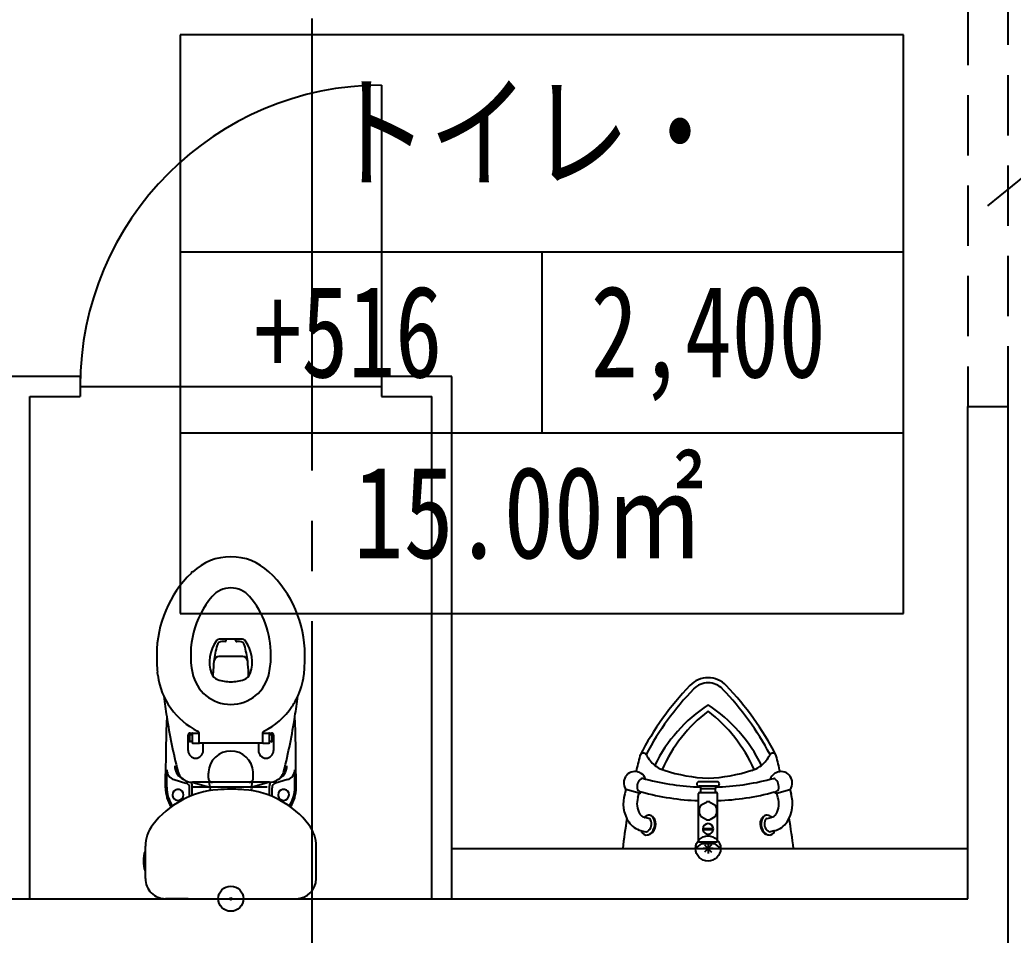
# Model space of a CAD drawing. Units: millimetres at full size, sheet at 1:100. Extents: x -40222 to 41440, y -29146 to 30741.
# Drawn here: x -26873 to -24896, y 15445 to 17267 of the extents above; entities that cross this region are included whole.
import ezdxf
from ezdxf.enums import TextEntityAlignment as Align

# ---------------------------------------------------------------- set-up
doc = ezdxf.new("R2010")
doc.units = ezdxf.units.MM
doc.header["$LTSCALE"] = 100
doc.header["$PDMODE"] = 32
doc.header["$PDSIZE"] = 50
doc.linetypes.add('CHAIN2', pattern=[12, 9, -1, 1, -1])
doc.linetypes.add('DASHED1', pattern=[1.8, 1.2, -0.6])
for name, color, linetype in [('1-3', 7, 'Continuous'), ('1-5', 7, 'Continuous'), ('1-9', 7, 'Continuous'), ('1-A', 4, 'Continuous'), ('1-E', 4, 'Continuous')]:
    doc.layers.add(name, color=color, linetype=linetype)
doc.styles.add('ＭＳ ゴシック', font='')
doc.styles.get('ＭＳ ゴシック').set_extended_font_data('MS Gothic')

msp = doc.modelspace()

# ---------------------------------------------------------------- linework, layer by layer
at = {"layer": '1-3', "linetype": 'DASHED1'}
for p, q in [((-24985.8, 17297.3), (-24985.8, 16497.3)), ((-24905.8, 16497.3), (-24905.8, 17297.3))]:
    msp.add_line(p, q, dxfattribs=at)
at = {"layer": '1-3'}
for p, q in [((-24985.8, 15517.3), (-24985.8, 16497.3)), ((-24985.8, 16497.3), (-24905.8, 16497.3)), ((-24905.8, 14507.3), (-24905.8, 16497.3)), ((-30383.4, 15517.3), (-24985.8, 15517.3))]:
    msp.add_line(p, q, dxfattribs=at)
at = {"layer": '1-5', "color": 4}
for p, q in [((-26153.4, 17137.3), (-26153.4, 16537.3)), ((-26753.4, 16557.3), (-26993.4, 16557.3)), ((-26753.4, 16557.3), (-26753.4, 16517.3)), ((-26153.4, 16557.3), (-26153.4, 16517.3)), ((-26013.4, 16557.3), (-26153.4, 16557.3)), ((-26013.4, 15517.3), (-26013.4, 16557.3)), ((-26753.4, 16537.3), (-26153.4, 16537.3)), ((-26853.4, 15517.3), (-26853.4, 16517.3)), ((-26853.4, 16517.3), (-26753.4, 16517.3)), ((-26153.4, 16517.3), (-26053.4, 16517.3)), ((-26053.4, 15517.3), (-26053.4, 16517.3))]:
    msp.add_line(p, q, dxfattribs=at)
at = {"layer": '1-5'}
for p, q in [((-26462.4, 16034.3), (-26474.5, 16034.3)), ((-26465.4, 16029.3), (-26471, 16029.3)), ((-26462.4, 16032.3), (-26462.4, 16034.3)), ((-26453.4, 16034.3), (-26462.4, 16034.3)), ((-26453, 16034.3), (-26453.4, 16034.3)), ((-26444.4, 16034.3), (-26453, 16034.3)), ((-26432.3, 16034.3), (-26444.4, 16034.3)), ((-26444.4, 16032.3), (-26444.4, 16034.3)), ((-26435.8, 16029.3), (-26441.4, 16029.3)), ((-26453.4, 15999.3), (-26477.1, 15999.3)), ((-26429.7, 15999.3), (-26453.4, 15999.3)), ((-26599, 15962.2), (-26599.7, 15968.4)), ((-26488.4, 15959.7), (-26488.4, 15966.8)), ((-26418.4, 15959.7), (-26418.4, 15966.8)), ((-26538.4, 15837.2), (-26538.4, 15843.2)), ((-26535.4, 15844), (-26535.4, 15837.2)), ((-26534.4, 15844.5), (-26534.9, 15844.5)), ((-26534.4, 15847.2), (-26529.4, 15847.2)), ((-26534.4, 15843.7), (-26534.4, 15844.5)), ((-26530.4, 15843.7), (-26534.4, 15843.7)), ((-26530.4, 15846.2), (-26530.4, 15843.7)), ((-26530.4, 15843.7), (-26530.4, 15837.2)), ((-26529.4, 15847.2), (-26523.4, 15847.2)), ((-26523.4, 15847.2), (-26517.4, 15847.2)), ((-26516.4, 15846), (-26516.4, 15846.4)), ((-26516.4, 15837.2), (-26516.4, 15846)), ((-26390.4, 15846.4), (-26390.4, 15846)), ((-26390.4, 15846), (-26390.4, 15837.2)), ((-26389.4, 15847.2), (-26383.4, 15847.2)), ((-26383.4, 15847.2), (-26377.4, 15847.2)), ((-26377.4, 15847.2), (-26372.4, 15847.2)), ((-26376.4, 15843.7), (-26376.4, 15846.2)), ((-26372.4, 15843.7), (-26376.4, 15843.7)), ((-26371.9, 15844.5), (-26372.4, 15844.5)), ((-26372.4, 15844.5), (-26372.4, 15843.7)), ((-26371.4, 15837.2), (-26371.4, 15844)), ((-26368.4, 15843.2), (-26368.4, 15837.2)), ((-26538.4, 15812.2), (-26538.4, 15837.2)), ((-26535.4, 15837.2), (-26535.4, 15830.5)), ((-26534.9, 15830), (-26534.4, 15830)), ((-26530.4, 15830.7), (-26534.4, 15830.7)), ((-26534.4, 15830), (-26534.4, 15830.7)), ((-26530.4, 15837.2), (-26530.4, 15830.7)), ((-26530.4, 15830.7), (-26530.4, 15828.2)), ((-26529.4, 15827.2), (-26523.4, 15827.2)), ((-26523.4, 15827.2), (-26517.4, 15827.2)), ((-26516.4, 15828.2), (-26516.4, 15837.2)), ((-26508.4, 15827.2), (-26515.4, 15827.2)), ((-26508.4, 15812.2), (-26508.4, 15827.2)), ((-26453.4, 15827.2), (-26508.4, 15827.2)), ((-26398.4, 15827.2), (-26453.4, 15827.2)), ((-26391.4, 15827.2), (-26398.4, 15827.2)), ((-26398.4, 15827.2), (-26398.4, 15812.2)), ((-26390.4, 15837.2), (-26390.4, 15828.2)), ((-26389.4, 15827.2), (-26383.4, 15827.2)), ((-26383.4, 15827.2), (-26377.4, 15827.2)), ((-26376.4, 15828.2), (-26376.4, 15830.7)), ((-26372.4, 15830.7), (-26376.4, 15830.7)), ((-26372.4, 15830.7), (-26372.4, 15830)), ((-26372.4, 15830), (-26371.9, 15830)), ((-26371.4, 15830.5), (-26371.4, 15837.2)), ((-26368.4, 15837.2), (-26368.4, 15812.2)), ((-26583.4, 15738.3), (-26583.4, 15765.8)), ((-26580.8, 15773.7), (-26580.8, 15765.8)), ((-26580.8, 15739.4), (-26580.8, 15765.8)), ((-26408.7, 15767), (-26408.7, 15767.5)), ((-26408.7, 15765.8), (-26408.7, 15767)), ((-26326, 15765.8), (-26326, 15773.7)), ((-26326, 15739.4), (-26326, 15765.8)), ((-26323.4, 15738.3), (-26323.4, 15765.8)), ((-26566.3, 15754.4), (-26542.7, 15747.7)), ((-26530.4, 15722.9), (-26530.4, 15741.8)), ((-26506.5, 15749.2), (-26524.4, 15749.2)), ((-26507.3, 15742.8), (-26505.8, 15742.3)), ((-26505, 15749.2), (-26506.5, 15749.2)), ((-26505.8, 15742.3), (-26505.3, 15742.2)), ((-26505.3, 15742.2), (-26497.1, 15739.9)), ((-26504.4, 15749.2), (-26505, 15749.2)), ((-26502.4, 15749.2), (-26504.4, 15749.2)), ((-26495.7, 15749.2), (-26502.4, 15749.2)), ((-26492.1, 15749.5), (-26495.7, 15749.2)), ((-26495, 15739.2), (-26495.7, 15749.2)), ((-26491.1, 15749.3), (-26492.1, 15749.5)), ((-26490.1, 15749.2), (-26491.1, 15749.3)), ((-26485.9, 15749.2), (-26490.1, 15749.2)), ((-26480.1, 15749.2), (-26480.6, 15749.2)), ((-26428.9, 15749.2), (-26453.4, 15749.2)), ((-26427.5, 15749.2), (-26428.9, 15749.2)), ((-26426.7, 15749.2), (-26427.5, 15749.2)), ((-26426.2, 15749.2), (-26426.7, 15749.2)), ((-26424.6, 15749.2), (-26426.2, 15749.2)), ((-26420.9, 15749.2), (-26424.6, 15749.2)), ((-26416.7, 15749.2), (-26420.9, 15749.2)), ((-26415.7, 15749.3), (-26416.7, 15749.2)), ((-26414.7, 15749.5), (-26415.7, 15749.3)), ((-26411.2, 15749.2), (-26414.7, 15749.5)), ((-26411.8, 15739.2), (-26411.2, 15749.2)), ((-26404.4, 15749.2), (-26411.2, 15749.2)), ((-26401.5, 15742.2), (-26409.7, 15739.9)), ((-26402.4, 15749.2), (-26404.4, 15749.2)), ((-26401, 15742.3), (-26401.5, 15742.2)), ((-26399.5, 15742.7), (-26401, 15742.3)), ((-26382.4, 15749.2), (-26400.3, 15749.2)), ((-26376.6, 15749.2), (-26382.4, 15749.2)), ((-26376.4, 15722.9), (-26376.4, 15741.8)), ((-26340.5, 15754.4), (-26364.2, 15747.7)), ((-25633.5, 15757.1), (-25627.5, 15755.5)), ((-25503.2, 15750.3), (-25521.2, 15750.3)), ((-25518.2, 15741.3), (-25521.2, 15741.3)), ((-25503.2, 15741.3), (-25518.2, 15741.3)), ((-25518.2, 15741.3), (-25518.2, 15736.8)), ((-25485.2, 15750.3), (-25503.2, 15750.3)), ((-25488.2, 15741.3), (-25503.2, 15741.3)), ((-25485.2, 15741.3), (-25488.2, 15741.3)), ((-25488.2, 15741.3), (-25488.2, 15736.8)), ((-25379.4, 15755.2), (-25372.6, 15757)), ((-26560.4, 15734.6), (-26560.4, 15735.1)), ((-26558.4, 15734.6), (-26559.9, 15734.6)), ((-26556.9, 15734.6), (-26558.4, 15734.6)), ((-26556.4, 15734.6), (-26556.4, 15735.1)), ((-26535.4, 15720.9), (-26535.4, 15738.1)), ((-26521, 15739.2), (-26528.3, 15739.2)), ((-26507.4, 15739.2), (-26521, 15739.2)), ((-26505.9, 15739.2), (-26507.4, 15739.2)), ((-26505.4, 15739.2), (-26505.9, 15739.2)), ((-26496, 15739.2), (-26505.4, 15739.2)), ((-26495, 15739.2), (-26496, 15739.2)), ((-26481.9, 15739.2), (-26482.4, 15739.2)), ((-26481.2, 15739.2), (-26481.9, 15739.2)), ((-26479.9, 15739.2), (-26481.2, 15739.2)), ((-26453.4, 15739.2), (-26479.9, 15739.2)), ((-26426.9, 15739.2), (-26453.4, 15739.2)), ((-26425.7, 15739.2), (-26426.9, 15739.2)), ((-26424.9, 15739.2), (-26425.7, 15739.2)), ((-26424.4, 15739.2), (-26424.9, 15739.2)), ((-26414.4, 15739.2), (-26419.4, 15739.2)), ((-26413.4, 15739.2), (-26414.4, 15739.2)), ((-26411.8, 15739.2), (-26413.4, 15739.2)), ((-26410.8, 15739.2), (-26411.8, 15739.2)), ((-26401.4, 15739.2), (-26410.8, 15739.2)), ((-26400.9, 15739.2), (-26401.4, 15739.2)), ((-26399.4, 15739.2), (-26400.9, 15739.2)), ((-26385.9, 15739.2), (-26399.4, 15739.2)), ((-26381.1, 15739.2), (-26385.9, 15739.2)), ((-26371.4, 15720.9), (-26371.4, 15738.1)), ((-26350.4, 15734.6), (-26350.4, 15735.1)), ((-26348.4, 15734.6), (-26349.9, 15734.6)), ((-26346.9, 15734.6), (-26348.4, 15734.6)), ((-26346.4, 15734.6), (-26346.4, 15735.1)), ((-25666.7, 15734.5), (-25669, 15726.3)), ((-25640.5, 15727.2), (-25666.7, 15734.5)), ((-25642.8, 15719), (-25640.5, 15727.2)), ((-25640.5, 15731.2), (-25635.7, 15729.8)), ((-25522.2, 15710.2), (-25522.2, 15726.8)), ((-25520.2, 15728.8), (-25519.9, 15728.8)), ((-25519.9, 15728.8), (-25503.2, 15728.8)), ((-25518.2, 15736.8), (-25517.9, 15736.8)), ((-25517.9, 15730.8), (-25517.9, 15736.8)), ((-25517.9, 15736.8), (-25503.2, 15736.8)), ((-25503.2, 15736.8), (-25488.4, 15736.8)), ((-25503.2, 15728.8), (-25486.4, 15728.8)), ((-25488.4, 15730.8), (-25488.4, 15736.8)), ((-25488.4, 15736.8), (-25488.2, 15736.8)), ((-25486.4, 15728.8), (-25486.2, 15728.8)), ((-25484.2, 15692.3), (-25484.2, 15726.8)), ((-25371.3, 15729.8), (-25366.4, 15731.2)), ((-25522.2, 15692.3), (-25522.2, 15710.2)), ((-25516.8, 15704), (-25506.6, 15709.9)), ((-25499.8, 15709.9), (-25489.6, 15704)), ((-25522.2, 15670.3), (-25522.2, 15692.3)), ((-25520.2, 15692.3), (-25520.2, 15698.2)), ((-25520.2, 15686.3), (-25520.2, 15692.3)), ((-25486.2, 15698.2), (-25486.2, 15692.3)), ((-25486.2, 15692.3), (-25486.2, 15686.3)), ((-25484.2, 15670.3), (-25484.2, 15692.3)), ((-25621.6, 15677.3), (-25629, 15679.1)), ((-25621.1, 15677.2), (-25621.6, 15677.3)), ((-25522.2, 15656.3), (-25522.2, 15670.3)), ((-25506.6, 15674.6), (-25516.8, 15680.5)), ((-25489.6, 15680.5), (-25499.8, 15674.6)), ((-25484.2, 15656.3), (-25484.2, 15670.3)), ((-25385.9, 15677.2), (-25385.3, 15677.3)), ((-25385.3, 15677.3), (-25377.9, 15679.1)), ((-25635.2, 15652.6), (-25627.8, 15650.8)), ((-25628.7, 15644.5), (-25627, 15644.1)), ((-25522.2, 15632.3), (-25522.2, 15656.3)), ((-25511.9, 15657.3), (-25503.2, 15657.3)), ((-25511.9, 15655.3), (-25503.2, 15655.3)), ((-25503.2, 15657.3), (-25494.4, 15657.3)), ((-25503.2, 15655.3), (-25494.4, 15655.3)), ((-25484.2, 15632.3), (-25484.2, 15656.3)), ((-25378.2, 15644.5), (-25379.9, 15644.1)), ((-25371.7, 15652.6), (-25379.1, 15650.8)), ((-25517.2, 15626.8), (-25525.3, 15620)), ((-25520.2, 15630.3), (-25513.7, 15630.3)), ((-25515.9, 15627.3), (-25513.7, 15627.3)), ((-25513.7, 15630.3), (-25503.2, 15630.3)), ((-25513.7, 15629.3), (-25513.7, 15630.3)), ((-25513.7, 15627.3), (-25513.7, 15629.3)), ((-25513.7, 15627.3), (-25512.5, 15627.3)), ((-25512.5, 15627.3), (-25503.2, 15627.3)), ((-25510.2, 15624.3), (-25496.1, 15610.2)), ((-25496.1, 15624.3), (-25510.2, 15610.2)), ((-25503.2, 15630.3), (-25492.7, 15630.3)), ((-25503.2, 15627.3), (-25493.9, 15627.3)), ((-25503.2, 15627.3), (-25503.2, 15607.3)), ((-25493.9, 15627.3), (-25492.7, 15627.3)), ((-25492.7, 15630.3), (-25486.2, 15630.3)), ((-25492.7, 15630.3), (-25492.7, 15629.3)), ((-25492.7, 15629.3), (-25492.7, 15627.3)), ((-25492.7, 15627.3), (-25490.4, 15627.3)), ((-25481.1, 15620), (-25489.1, 15626.8)), ((-26624.2, 15612.3), (-26623.4, 15612.3)), ((-26623.4, 15592.3), (-26623.4, 15604.8)), ((-26283.4, 15604.8), (-26283.4, 15621.7)), ((-26283.4, 15592.3), (-26283.4, 15604.8)), ((-26013.4, 15617.3), (-24985.8, 15617.3)), ((-25673.2, 15617.3), (-25333.2, 15617.3)), ((-25526.2, 15617.3), (-25526.2, 15618.1)), ((-25526.2, 15617.3), (-25480.2, 15617.3)), ((-25493.2, 15617.3), (-25513.2, 15617.3)), ((-25512.5, 15617.3), (-25503.2, 15617.3)), ((-25495.4, 15617.3), (-25511.1, 15617.3)), ((-25503.2, 15617.3), (-25493.9, 15617.3)), ((-25480.2, 15617.3), (-25480.2, 15618.1)), ((-26623.4, 15579.8), (-26623.4, 15592.3)), ((-26283.4, 15579.8), (-26283.4, 15592.3)), ((-26624.2, 15572.3), (-26623.4, 15572.3)), ((-26623.4, 15572.3), (-26623.4, 15579.8)), ((-26623.4, 15557.3), (-26623.4, 15572.3)), ((-26283.4, 15557.3), (-26283.4, 15579.8)), ((-26573.4, 15517.3), (-26583.4, 15517.3)), ((-26566.4, 15517.3), (-26573.4, 15517.3)), ((-26538, 15517.3), (-26566.4, 15517.3)), ((-26538, 15517.3), (-26493.4, 15517.3)), ((-26493.4, 15517.3), (-26453.4, 15517.3)), ((-26453.4, 15517.3), (-26413.4, 15517.3)), ((-26413.4, 15517.3), (-26373.4, 15517.3)), ((-26373.4, 15517.3), (-26368.5, 15517.3))]:
    msp.add_line(p, q, dxfattribs=at)
for points in [[(-26376.4, 15830.7), (-26376.4, 15837.2), (-26376.4, 15843.7)], [(-26498.1, 15757.2), (-26498.1, 15761.6), (-26498.1, 15765.8), (-26498.1, 15766.7), (-26498.1, 15767.3)], [(-26408.7, 15767), (-26408.7, 15767.5), (-26408.8, 15769.6)], [(-26408.7, 15757.2), (-26408.7, 15761.6), (-26408.7, 15765.8)], [(-26524.4, 15749.2), (-26530, 15749.2), (-26523.9, 15747.5), (-26507.3, 15742.8)], [(-26480.6, 15749.2), (-26482.2, 15749.2), (-26485.9, 15749.2)], [(-26453.4, 15749.2), (-26478, 15749.2), (-26479.3, 15749.2), (-26480.1, 15749.2)], [(-26400.3, 15749.2), (-26401.9, 15749.2), (-26402.4, 15749.2)], [(-26376.6, 15749.2), (-26383, 15747.4), (-26399.5, 15742.7)], [(-26487.4, 15739.2), (-26492.4, 15739.2), (-26493.4, 15739.2), (-26495, 15739.2)], [(-26482.4, 15739.2), (-26483.9, 15739.2), (-26487.4, 15739.2)], [(-26419.4, 15739.2), (-26422.9, 15739.2), (-26424.4, 15739.2)], [(-25364.1, 15719), (-25366.4, 15727.2), (-25340.2, 15734.5), (-25337.9, 15726.3)], [(-26623.4, 15604.8), (-26623.4, 15612.3), (-26623.4, 15621.7)], [(-26368.5, 15517.3), (-26333.4, 15517.3), (-26323.4, 15517.3)]]:
    msp.add_lwpolyline(points, dxfattribs=at)
at = {"layer": '1-5', "color": 4}
msp.add_arc((-26153.4, 16537.3), 600, 90, 180, dxfattribs=at)
at = {"layer": '1-5'}
for centre, major_axis, start_param, end_param in [((-26453.4, 16087.2), (0, 111), 6.283185, 7.034512), ((-26453.4, 16087.2), (0, 111), 5.531859, 6.283185), ((-26374.9, 16003.2), (0, 226), 0.76879, 1.570796), ((-26524.2, 16160.2), (0, 9.62), 0.547414, 0.957844), ((-26531.9, 16003.2), (0, 226), 4.712513, 5.531912), ((-26352.8, 16002.4), (0, 180.6), 0.869866, 1.768562), ((-26453.4, 16087.2), (0, 49), 6.283185, 7.152234), ((-26453.4, 16087.2), (0, 49), 5.414158, 6.283207), ((-26554, 16002.4), (0, 180.6), 4.712389, 5.413313), ((-26425.9, 15989.1), (0, 70), 0.945064, 1.907886), ((-26288.4, 15966.8), (0, 200), 1.291112, 1.452362), ((-26474.5, 16024.3), (0, 10), 6.283185, 7.22825), ((-26471, 16019.3), (0, 10), 6.283185, 7.574297), ((-26465.4, 16032.3), (0, 3), 3.141593, 4.712389), ((-26441.4, 16032.3), (0, 3), 1.570796, 3.141593), ((-26435.8, 16019.3), (0, 10), 4.992073, 6.283185), ((-26432.3, 16024.3), (0, 10), 5.338121, 6.283185), ((-26618.4, 15966.8), (0, 200), 4.830823, 4.992073), ((-26480.9, 15989.1), (0, 70), 4.375299, 5.338121), ((-26100.9, 16003.2), (0, 500), 1.570796, 1.640604), ((-26477.1, 15989.3), (0, 10), 6.283185, 7.735547), ((-26429.7, 15989.3), (0, 10), 4.830823, 6.283185), ((-26554, 16002.4), (0, 180.6), 4.514617, 4.712389), ((-26806.2, 16003.3), (0, 500.3), 4.6426, 4.712365), ((-26288.4, 15966.8), (0, 200), 1.452362, 1.570796), ((-26618.4, 15966.8), (0, 200), 4.712389, 4.830823), ((-26453.4, 15982.2), (0, 147), 1.707659, 2.675745), ((-26453.4, 15982.2), (0, 78), 1.768568, 3.141593), ((-26473.1, 15972.6), (0, 20), 1.907886, 2.8073), ((-26453.4, 15982.2), (0, 78), 3.141593, 4.514617), ((-26433.7, 15972.6), (0, 20), 3.475885, 4.375299), ((-26453.4, 15982.2), (0, 147), 4.261425, 4.575526), ((-26356.5, 15970.5), (0, 49.4), 4.543549, 4.669478), ((-26453.4, 16029.3), (0, 80), 2.8073, 3.141593), ((-26453.4, 16029.3), (0, 80), 3.141593, 3.475885), ((-25106, 15526.8), (-600, 0), 5.519312, 5.803921), ((-25503.2, 15907.3), (-50, 0), 4.712389, 5.519312), ((-25503.2, 15907.3), (-40, 0), 4.712389, 5.519312), ((-25503.2, 15907.3), (-50, 0), 3.905465, 4.712389), ((-25503.2, 15907.3), (-40, 0), 3.905465, 4.712389), ((-25900.4, 15526.8), (-600, 0), 3.620857, 3.905465), ((-25395.3, 16063.8), (0, 1200), 1.690554, 1.724432), ((-27511.5, 16063.8), (0, 1200), 4.558753, 4.592631), ((-25106, 15526.8), (-590, 0), 5.519312, 5.793229), ((-25900.4, 15526.8), (-590, 0), 3.631549, 3.905465), ((-26453.4, 15982.2), (0, 147), 3.60744, 4.116958), ((-26453.4, 15982.2), (0, 147), 4.116958, 4.144544), ((-26426, 15966.4), (0, 115.3), 4.132388, 4.245165), ((-26453.4, 15982.2), (0, 147), 4.233009, 4.261425), ((-25339.4, 15651.9), (-300, 0), 5.289689, 5.831173), ((-25666.9, 15651.9), (-300, 0), 3.593604, 4.135088), ((-23583.4, 15765.8), (0, 3000.1), 1.53266, 1.570796), ((-25395.3, 16063.8), (0, 1200), 1.724432, 1.816446), ((-27511.5, 16063.8), (0, 1200), 4.466739, 4.558753), ((-29323.5, 15765.8), (0, 3000.1), 4.712389, 4.750525), ((-25320.7, 15652.7), (-300, 0), 5.366294, 5.865104), ((-25685.7, 15652.7), (-300, 0), 3.559674, 4.058484), ((-26534.4, 15843.2), (0, 4), 6.283185, 7.853982), ((-26534.9, 15844), (0, 0.5), 6.283185, 7.853982), ((-26529.4, 15846.2), (0, 1), 6.283185, 7.853982), ((-26521.9, 15846), (0, 5.5), 4.791436, 5.817337), ((-26517.4, 15846.2), (0, 1), 4.897989, 6.283185), ((-26521.9, 15846), (0, 5.5), 4.712389, 4.791436), ((-26384.9, 15846), (0, 5.5), 0.465848, 1.491749), ((-26389.4, 15846.2), (0, 1), 6.283185, 7.668381), ((-26384.9, 15846), (0, 5.5), 1.491749, 1.570796), ((-26377.4, 15846.2), (0, 1), 4.712389, 6.283185), ((-26372.4, 15843.2), (0, 4), 4.712389, 6.283185), ((-26371.9, 15844), (0, 0.5), 4.712389, 6.283185), ((-26534.9, 15830.5), (0, 0.5), 1.570796, 3.141593), ((-26529.4, 15828.2), (0, 1), 1.570796, 3.141593), ((-26517.4, 15828.2), (0, 1), 3.141593, 4.712389), ((-26515.4, 15828.2), (0, 1), 1.570796, 3.141593), ((-26391.4, 15828.2), (0, 1), 3.141593, 4.712389), ((-26389.4, 15828.2), (0, 1), 1.570796, 3.141593), ((-26377.4, 15828.2), (0, 1), 3.141593, 4.712389), ((-26371.9, 15830.5), (0, 0.5), 3.141593, 4.712389), ((-26523.4, 15812.2), (0, 15), 1.570796, 3.141593), ((-26523.4, 15812.2), (0, 15), 3.141593, 4.712389), ((-26454.1, 15767.3), (0, 44), 6.266791, 7.800493), ((-26452.7, 15767.3), (0, 44), 4.765854, 6.299595), ((-26383.4, 15812.2), (0, 15), 1.570796, 3.141593), ((-26383.4, 15812.2), (0, 15), 3.141593, 4.712389), ((-24177.4, 15435.7), (-1506.8, 0), 6.037781, 6.059173), ((-25632.2, 15800.3), (-7, 0), 5.803921, 6.064101), ((-25632.2, 15800.3), (-7, 0), 3.784874, 5.803921), ((-25632.2, 15800.3), (-7, 0), 3.601678, 3.784874), ((-25572.1, 15830), (-60, 0), 0.460086, 0.902587), ((-25434.2, 15830), (-60, 0), 2.239006, 2.681507), ((-25374.2, 15800.3), (-7, 0), 5.639904, 5.823099), ((-25374.2, 15800.3), (-7, 0), 3.620857, 5.639904), ((-25374.2, 15800.3), (-7, 0), 3.360677, 3.620857), ((-26829, 15435.7), (-1506.8, 0), 3.365549, 3.386997), ((-26534.9, 15781.9), (0, 30), 1.565341, 2.719157), ((-26371.9, 15781.9), (0, 30), 3.564028, 4.717844), ((-25572.1, 15830), (-60, 0), 0.902587, 1.182678), ((-25434.2, 15830), (-60, 0), 1.958915, 2.239006), ((-26560.8, 15773.7), (0, 20), 1.56814, 2.863097), ((-26530.1, 15779.4), (0, 30.2), 1.821035, 3.146182), ((-26454.1, 15767.3), (0, 44), 1.517308, 1.570796), ((-26452.7, 15767.3), (0, 44), 4.717742, 4.765854), ((-26376.6, 15779.2), (0, 30), 3.742133, 4.466739), ((-26346, 15773.7), (0, 20), 3.420088, 4.715045), ((-25648.8, 15748), (-22.5, 0), 3.480642, 6.008277), ((-25572.1, 15830), (-60, 0), 1.182678, 1.258687), ((-25489.2, 16087), (-330, 0), 1.258687, 1.528538), ((-25517.1, 16087), (-330, 0), 1.613055, 1.882906), ((-25434.2, 15830), (-60, 0), 1.882906, 1.958915), ((-25358.1, 15747.9), (-22.6, 0), 3.423976, 5.951611), ((-26545.4, 15738.1), (0, 10), 4.712389, 6.00469), ((-26540.4, 15741.8), (0, 10), 4.712389, 5.58276), ((-26490.1, 15757.2), (0, 8), 1.570796, 2.895922), ((-26490.1, 15757.2), (0, 8), 2.895922, 3.021374), ((-26490.1, 15757.2), (0, 8), 3.021374, 3.141593), ((-26416.7, 15757.2), (0, 8), 3.141593, 3.261811), ((-26416.7, 15757.2), (0, 8), 3.261811, 3.387263), ((-26416.7, 15757.2), (0, 8), 3.387263, 4.712389), ((-26376.6, 15779.2), (0, 30), 3.141593, 3.266085), ((-26366.4, 15741.8), (0, 10), 0.700425, 1.570796), ((-26376.6, 15779.2), (0, 30), 3.266085, 3.742133), ((-26361.4, 15738.1), (0, 10), 0.278495, 1.570796), ((-25648.7, 15748.1), (-22.6, 0), 6.196039, 6.929526), ((-25648.7, 15748.1), (-22.6, 0), 6.014567, 6.196039), ((-25625.3, 15740.5), (-19.2, 0), 5.331978, 6.590573), ((-25633.1, 15750.8), (-6.34, 0), 4.787123, 5.279028), ((-25502.9, 16230.5), (-491.1, 0), 1.314128, 1.539656), ((-25521.2, 15745.8), (-4.5, 0), 4.712389, 6.283185), ((-25521.2, 15745.8), (-4.5, 0), 6.283185, 7.853982), ((-25502.9, 16230.5), (-491.1, 0), 1.600757, 1.824894), ((-25485.2, 15745.8), (-4.5, 0), 3.141593, 4.712389), ((-25485.2, 15745.8), (-4.5, 0), 1.570796, 3.141593), ((-25373.8, 15750.8), (-6.34, 0), 4.14575, 4.51635), ((-25381.6, 15740.5), (-19.2, 0), 2.834204, 4.0928), ((-25358.2, 15748.1), (-22.6, 0), 2.495252, 3.197741), ((-25358.2, 15748.1), (-22.6, 0), 3.197741, 3.41021), ((-26466, 15554.8), (0, 180), 0.074681, 0.917003), ((-26513.4, 15738.3), (0, 70), 1.570796, 2.146485), ((-26510.8, 15739.4), (0, 70), 1.570796, 2.1371), ((-26558.4, 15724.2), (0, 11), 0.182835, 1.570796), ((-26558.4, 15724.2), (0, 11), 1.570796, 3.141593), ((-26558.4, 15724.2), (0, 10.5), 0.143243, 0.191506), ((-26558.4, 15724.2), (0, 11), 3.141593, 4.712389), ((-26558.4, 15724.2), (0, 10.5), 6.091679, 6.139942), ((-26558.4, 15724.2), (0, 11), 4.712389, 6.10035), ((-26497.9, 15737), (0, 3), 5.575742, 6.00469), ((-26497.9, 15737), (0, 3), 4.766474, 5.575742), ((-26455.8, 15739.2), (0, 39.2), 1.624881, 1.74268), ((-26453.4, 15385.3), (0, 350), 6.283185, 6.357866), ((-26453.4, 15385.3), (0, 350), 6.283185, 6.357866), ((-26453.4, 15385.3), (0, 350), 6.25461, 6.283185), ((-26453.4, 15385.3), (0, 350), 6.25461, 6.283185), ((-26453.4, 15385.3), (0, 350), 6.208504, 6.25461), ((-26453.4, 15385.3), (0, 350), 6.208504, 6.25461), ((-26440.7, 15554.8), (0, 180), 5.366182, 6.208504), ((-26451, 15739.2), (0, 39.2), 4.54088, 4.658304), ((-26408.9, 15737), (0, 3), 0.707443, 1.516711), ((-26408.9, 15737), (0, 3), 0.278495, 0.707443), ((-26348.4, 15724.2), (0, 11), 0.182835, 1.570796), ((-26348.4, 15724.2), (0, 11), 1.570796, 3.141593), ((-26348.4, 15724.2), (0, 10.5), 0.143243, 0.191506), ((-26348.4, 15724.2), (0, 11), 3.141593, 4.712389), ((-26348.4, 15724.2), (0, 10.5), 6.091679, 6.139942), ((-26348.4, 15724.2), (0, 11), 4.712389, 6.10035), ((-26396, 15739.4), (0, 70), 4.146855, 4.712389), ((-26393.4, 15738.3), (0, 70), 4.137486, 4.712389), ((-25605.6, 15706.6), (-66.4, 0), 5.98208, 6.8612), ((-25637.3, 15737.2), (-6.81, 0), 0.369923, 1.078906), ((-25649.5, 15749.8), (-24.3, 0), 1.952098, 2.177781), ((-25503.5, 16217.8), (-505.6, 0), 1.306204, 1.533761), ((-25520.2, 15726.8), (-2, 0), 4.712389, 6.283185), ((-25519.9, 15730.8), (-2, 0), 1.570796, 3.141593), ((-25486.4, 15730.8), (-2, 0), 6.283185, 7.853982), ((-25486.2, 15726.8), (-2, 0), 3.141593, 4.712389), ((-25503.5, 16217.8), (-505.6, 0), 1.608943, 1.835332), ((-25357.4, 15749.9), (-24.4, 0), 0.967704, 1.193388), ((-25369.6, 15737.2), (-6.81, 0), 2.063357, 2.771669), ((-25401.4, 15706.6), (-66.4, 0), 2.563578, 3.442698), ((-25606.3, 15706.5), (-38.6, 0), 5.953429, 6.845733), ((-25503.2, 15692.3), (-18, 0), 5.570884, 5.948289), ((-25503.2, 15692.3), (-18, 0), 4.712389, 4.901092), ((-25503.2, 15692.3), (-18, 0), 4.523686, 4.712389), ((-25503.2, 15692.3), (-18, 0), 3.476489, 3.853894), ((-25400.6, 15706.5), (-38.6, 0), 2.579045, 3.471349), ((-25625.1, 15695.3), (-16.7, 0), 0.596043, 1.252227), ((-25621, 15671.3), (-12.4, 0), 4.764364, 5.563363), ((-25622.2, 15669.3), (-14.4, 0), 4.116816, 4.679735), ((-25503.2, 15692.3), (-18, 0), 0.334896, 0.712301), ((-25503.2, 15692.3), (-18, 0), 2.429291, 2.806696), ((-25384.8, 15669.3), (-14.4, 0), 4.745042, 5.307962), ((-25385.9, 15671.3), (-12.3, 0), 3.856271, 4.655271), ((-25381.8, 15695.3), (-16.7, 0), 1.885104, 2.54555), ((-26553.4, 15621.7), (0, 70), 0.917003, 1.570796), ((-26353.4, 15621.7), (0, 70), 4.712389, 5.366182), ((-24177.4, 15435.7), (-1506.8, 0), 6.122686, 6.162403), ((-25624.8, 15695.7), (-44.4, 0), 0.610666, 1.303783), ((-25625.1, 15695.3), (-16.7, 0), 1.252227, 1.334237), ((-25633.6, 15666.2), (-17.9, 0), 2.179723, 3.611708), ((-25623.3, 15670.9), (-6.7, 0), 3.686563, 4.366158), ((-25623.3, 15668.8), (-15.5, 0), 3.550068, 4.074977), ((-25635.2, 15666.1), (-25.9, 0), 2.610115, 3.762586), ((-25630.5, 15666), (-23.2, 0), 2.71087, 3.535551), ((-25503.2, 15656.3), (-10.5, 0), 4.712389, 6.283182), ((-25503.2, 15692.3), (-18, 0), 1.382093, 1.570796), ((-25503.2, 15692.3), (-18, 0), 1.570796, 1.759499), ((-25503.2, 15656.3), (-10.5, 0), 3.141593, 4.712389), ((-25376.4, 15666), (-23.2, 0), 5.889227, 6.713908), ((-25371.7, 15666.1), (-25.9, 0), 5.662192, 6.814663), ((-25383.6, 15668.8), (-15.5, 0), 5.349801, 5.87471), ((-25373.3, 15666.2), (-17.9, 0), 5.81307, 7.245055), ((-25383.6, 15670.9), (-6.7, 0), 5.058619, 5.738215), ((-25381.8, 15695.3), (-16.7, 0), 1.807355, 1.885104), ((-25382.1, 15695.7), (-44.4, 0), 1.83781, 2.530926), ((-26829, 15435.7), (-1506.8, 0), 3.262375, 3.30266), ((-25624.8, 15656), (-12.2, 0), 0.256193, 1.24438), ((-25624.8, 15695.7), (-44.4, 0), 1.303783, 1.334124), ((-25626.4, 15657.1), (-6.38, 0), 1.355057, 2.077789), ((-25626.9, 15662.7), (-18.6, 0), 1.566063, 2.791969), ((-25626.5, 15659.1), (-15, 0), 1.538094, 2.720965), ((-25503.2, 15656.3), (-10.5, 0), 6.283182, 7.853982), ((-25503.2, 15656.3), (-8.83, 0), 6.169648, 6.283184), ((-25503.2, 15656.3), (-8.83, 0), 6.283184, 6.396722), ((-25503.2, 15656.3), (-10.5, 0), 1.570796, 3.141593), ((-25503.2, 15656.3), (-8.83, 0), 3.141592, 3.25513), ((-25503.2, 15656.3), (-8.83, 0), 3.028055, 3.141592), ((-25380, 15662.7), (-18.6, 0), 0.349624, 1.57553), ((-25380.4, 15659.1), (-15, 0), 0.420627, 1.603498), ((-25380.5, 15657.1), (-6.38, 0), 1.063803, 1.786536), ((-25382.1, 15656), (-12.2, 0), 1.897212, 2.885399), ((-25382.1, 15695.7), (-44.4, 0), 1.807468, 1.83781), ((-25520.2, 15632.3), (-2, 0), 6.283185, 7.853982), ((-25515.9, 15625.3), (-2, 0), 4.712389, 5.412282), ((-25490.4, 15625.3), (-2, 0), 4.012496, 4.712389), ((-25486.2, 15632.3), (-2, 0), 1.570796, 3.141593), ((-26562.4, 15592.3), (0, 65), 1.258029, 1.570796), ((-25523.7, 15618.1), (-2.5, 0), 5.412282, 6.283185), ((-25482.7, 15618.1), (-2.5, 0), 3.141593, 4.012496), ((-26562.4, 15592.3), (0, 65), 1.570796, 1.883563), ((-26583.4, 15557.3), (0, 40), 1.570796, 3.141593), ((-26323.4, 15557.3), (0, 40), 3.141593, 4.712389)]:
    msp.add_ellipse(centre, major_axis=major_axis, ratio=0.9999, start_param=start_param, end_param=end_param, dxfattribs=at)
for centre, major_axis in [((-25503.2, 15617.3), (-2, 0)), ((-26453.4, 15517.3), (0, 2))]:
    msp.add_ellipse(centre, major_axis=major_axis, ratio=0.9999, dxfattribs=at)
for p in [(-25503.2, 15617.3), (-26453.4, 15517.3)]:
    msp.add_point(p, dxfattribs=at)
at = {"layer": '1-9'}
for p, q in [((-25114.2, 17237.3), (-26554.2, 17237.3)), ((-26554.2, 17237.3), (-26554.2, 16085.3)), ((-25114.2, 16085.3), (-25114.2, 17237.3)), ((-26554.2, 16805.3), (-25114.2, 16805.3)), ((-25834.2, 16805.3), (-25834.2, 16445.3)), ((-26554.2, 16445.3), (-25114.2, 16445.3)), ((-26554.2, 16085.3), (-25114.2, 16085.3))]:
    msp.add_line(p, q, dxfattribs=at)
at = {"layer": '1-A'}
msp.add_line((-24945.9, 16897.3), (-24577.6, 17197.6), dxfattribs=at)
at = {"layer": '1-E', "linetype": 'CHAIN2'}
msp.add_line((-26291.8, 23269.8), (-26291.8, 7161.4), dxfattribs=at)

# ---------------------------------------------------------------- texts
at = {"layer": '1-9', "style": 'ＭＳ ゴシック'}
for s, width, p in [('トイレ・', 0.8, (-26259.2, 16896.3)), ('+516', 0.75, (-26406.7, 16500.3)), ('2,400', 0.75, (-25736.7, 16500.3)), ('15.00㎡', 0.8, (-26209.2, 16140.3))]:
    msp.add_text(s, height=183.3, dxfattribs=dict(at, width=width)).set_placement(p, align=Align.BOTTOM_LEFT)

doc.saveas('drawing.dxf')
